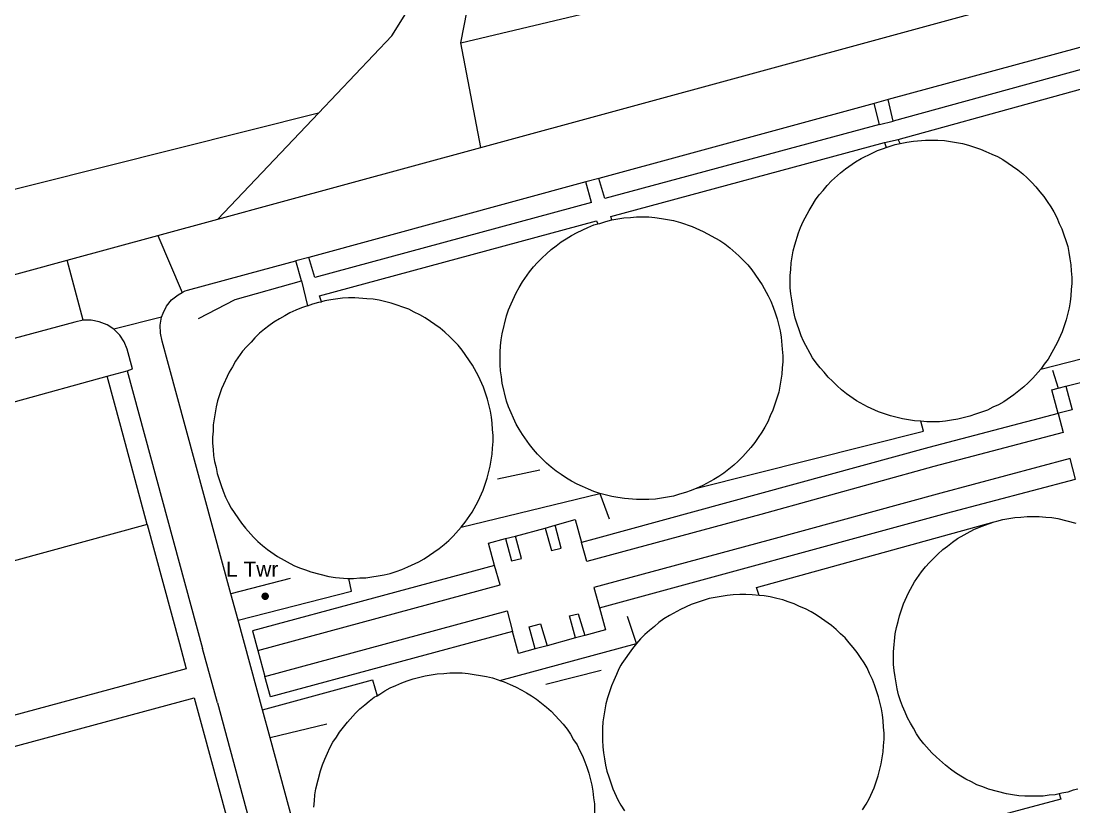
# Model space of a CAD drawing. Header units: millimetres. Extents: x 111502 to 977541, y 8702 to 1044108.
# Drawn here: x 488551.3 to 488656.8, y 240861.9 to 240940.6 of the extents above; entities that cross this region are included whole.
import ezdxf

# ---------------------------------------------------------------- set-up
doc = ezdxf.new("R2010")
doc.units = ezdxf.units.MM
doc.header["$LTSCALE"] = 0.25
doc.linetypes.add('DASHED2', pattern=[9.525, 6.35, -3.175])
doc.layers.add('E HVSS As Laid HV', color=10, linetype='Continuous')
doc.layers.add('X HVSS Site Background', color=8, linetype='Continuous')
doc.styles.add('OS Master Map$1$Standard', font='txt')

# ---------------------------------------------------------------- blocks, each defined once
blk = doc.blocks.new('OS Master Map$1$OSS9')
at = {"color": 8, "true_color": 0x707070, "const_width": 0.375, "flags": 128}
blk.add_lwpolyline([(0.188, 0), (0.181, 0.049), (0.162, 0.094), (0.133, 0.133), (0.094, 0.162), (0.049, 0.181), (0, 0.188), (-0.049, 0.181), (-0.094, 0.162), (-0.133, 0.133), (-0.162, 0.094), (-0.181, 0.049), (-0.188, 0), (-0.181, -0.049), (-0.162, -0.094), (-0.133, -0.133), (-0.094, -0.162), (-0.049, -0.181), (0, -0.188), (0.049, -0.181), (0.094, -0.162), (0.133, -0.133), (0.162, -0.094), (0.181, -0.049), (0.188, 0), (0.181, 0.049)], dxfattribs=at)
blk = doc.blocks.new('OS MAP 060722')
at = {"layer": 'X HVSS Site Background', "flags": 128}
for points in [[(-229.47, 1805.09), (-222.14, 1812.81), (-222.14, 1812.81), (-220.06, 1816.14)], [(-215.23, 1812.12), (-213.62, 1820.32)], [(-215.23, 1812.12), (-124.71, 1833.66)], [(-213.21, 1801.65), (-129.78, 1824.39), (-129.78, 1824.39), (-128.78, 1824.79)], [(-144.98, 1813.89), (-172.43, 1806.44)], [(-213.21, 1801.65), (-215.23, 1812.12)], [(-144.33, 1811.84), (-171.93, 1804.29)], [(-171.43, 1802.44), (-143.83, 1810.04)], [(-172.43, 1806.44), (-173.83, 1806.04)], [(-171.93, 1804.29), (-172.43, 1806.44)], [(-173.83, 1806.04), (-201.38, 1798.54)], [(-173.28, 1803.94), (-173.83, 1806.04)], [(-229.47, 1805.09), (-400.69, 1762.1), (-400.69, 1762.1), (-404.36, 1753.06), (-404.36, 1753.06), (-414.65, 1750.86), (-414.65, 1750.86), (-421.11, 1757.32), (-421.11, 1757.32), (-434.38, 1753.69), (-434.38, 1753.69), (-439.31, 1744)], [(-239.54, 1794.47), (-229.47, 1805.09)], [(-173.28, 1803.94), (-171.93, 1804.29)], [(-173.28, 1803.94), (-200.78, 1796.54)], [(-200.08, 1794.39), (-200.18, 1794.74), (-200.18, 1794.74), (-172.78, 1802.14)], [(-172.78, 1802.14), (-171.43, 1802.44)], [(-172.78, 1802.14), (-172.63, 1801.64)], [(-171.23, 1802.04), (-171.43, 1802.44)], [(-171.23, 1802.04), (-170.53, 1802.19), (-170.53, 1802.19), (-169.88, 1802.29), (-169.88, 1802.29), (-168.68, 1802.39), (-168.68, 1802.39), (-167.43, 1802.39), (-167.43, 1802.39), (-166.78, 1802.34), (-166.78, 1802.34), (-164.98, 1802.04), (-164.98, 1802.04), (-164.38, 1801.89), (-164.38, 1801.89), (-163.18, 1801.49), (-163.18, 1801.49), (-162.63, 1801.24), (-162.63, 1801.24), (-162.03, 1800.99), (-162.03, 1800.99), (-161.48, 1800.74), (-161.48, 1800.74), (-160.93, 1800.44), (-160.93, 1800.44), (-159.43, 1799.39), (-159.43, 1799.39), (-158.93, 1798.99), (-158.93, 1798.99), (-158.48, 1798.59), (-158.48, 1798.59), (-158.03, 1798.14), (-158.03, 1798.14), (-157.63, 1797.69), (-157.63, 1797.69), (-157.23, 1797.19), (-157.23, 1797.19), (-156.83, 1796.74), (-156.83, 1796.74), (-156.48, 1796.24), (-156.48, 1796.24), (-156.13, 1795.69), (-156.13, 1795.69), (-155.83, 1795.19), (-155.83, 1795.19), (-155.53, 1794.64), (-155.53, 1794.64), (-155.28, 1794.04), (-155.28, 1794.04), (-155.03, 1793.49), (-155.03, 1793.49), (-154.83, 1792.89), (-154.83, 1792.89), (-154.63, 1792.34), (-154.63, 1792.34), (-154.43, 1791.74), (-154.43, 1791.74), (-154.33, 1791.14), (-154.33, 1791.14), (-154.23, 1790.49), (-154.23, 1790.49), (-154.13, 1789.89), (-154.13, 1789.89), (-154.08, 1789.29), (-154.08, 1789.29), (-154.03, 1788.64), (-154.03, 1788.64), (-154.03, 1788.04), (-154.03, 1788.04), (-154.08, 1787.44), (-154.08, 1787.44), (-154.13, 1786.79), (-154.13, 1786.79), (-154.18, 1786.19), (-154.18, 1786.19), (-154.28, 1785.59), (-154.28, 1785.59), (-154.58, 1784.39), (-154.58, 1784.39), (-154.98, 1783.19), (-154.98, 1783.19), (-155.48, 1782.09), (-155.48, 1782.09), (-156.38, 1780.44), (-156.38, 1780.44), (-156.78, 1779.94), (-156.78, 1779.94), (-157.13, 1779.44)], [(-239.54, 1794.47), (-233.43, 1796.14), (-233.43, 1796.14), (-213.21, 1801.65)], [(-169.13, 1774.24), (-169.78, 1774.29), (-169.78, 1774.29), (-170.98, 1774.49), (-170.98, 1774.49), (-172.18, 1774.79), (-172.18, 1774.79), (-173.38, 1775.19), (-173.38, 1775.19), (-174.48, 1775.69), (-174.48, 1775.69), (-175.58, 1776.29), (-175.58, 1776.29), (-176.58, 1776.99), (-176.58, 1776.99), (-177.08, 1777.39), (-177.08, 1777.39), (-177.53, 1777.79), (-177.53, 1777.79), (-177.98, 1778.24), (-177.98, 1778.24), (-178.43, 1778.64), (-178.43, 1778.64), (-178.83, 1779.14), (-178.83, 1779.14), (-179.23, 1779.59), (-179.23, 1779.59), (-179.63, 1780.09), (-179.63, 1780.09), (-179.98, 1780.59), (-179.98, 1780.59), (-180.88, 1782.24), (-180.88, 1782.24), (-181.13, 1782.79), (-181.13, 1782.79), (-181.33, 1783.39), (-181.33, 1783.39), (-181.53, 1783.94), (-181.53, 1783.94), (-181.73, 1784.54), (-181.73, 1784.54), (-181.88, 1785.14), (-181.88, 1785.14), (-181.98, 1785.74), (-181.98, 1785.74), (-182.08, 1786.39), (-182.08, 1786.39), (-182.18, 1786.99), (-182.18, 1786.99), (-182.23, 1787.59), (-182.23, 1787.59), (-182.23, 1788.84), (-182.23, 1788.84), (-182.18, 1789.44), (-182.18, 1789.44), (-182.13, 1790.09), (-182.13, 1790.09), (-181.93, 1791.29), (-181.93, 1791.29), (-181.78, 1791.89), (-181.78, 1791.89), (-181.38, 1793.09), (-181.38, 1793.09), (-181.18, 1793.64), (-181.18, 1793.64), (-180.93, 1794.24), (-180.93, 1794.24), (-180.33, 1795.34), (-180.33, 1795.34), (-180.03, 1795.84), (-180.03, 1795.84), (-179.68, 1796.39), (-179.68, 1796.39), (-179.33, 1796.89), (-179.33, 1796.89), (-178.93, 1797.34), (-178.93, 1797.34), (-178.53, 1797.84), (-178.53, 1797.84), (-178.08, 1798.29), (-178.08, 1798.29), (-177.18, 1799.09), (-177.18, 1799.09), (-176.68, 1799.49), (-176.68, 1799.49), (-175.68, 1800.19), (-175.68, 1800.19), (-175.13, 1800.54), (-175.13, 1800.54), (-174.03, 1801.09), (-174.03, 1801.09), (-173.48, 1801.34), (-173.48, 1801.34), (-172.88, 1801.54), (-172.88, 1801.54), (-172.63, 1801.64)], [(-172.63, 1801.64), (-171.73, 1801.94), (-171.73, 1801.94), (-171.23, 1802.04)], [(-202.68, 1798.19), (-230.43, 1790.64)], [(-201.38, 1798.54), (-202.68, 1798.19)], [(-202.13, 1796.14), (-202.68, 1798.19)], [(-200.78, 1796.54), (-201.38, 1798.54)], [(-202.13, 1796.14), (-229.83, 1788.64)], [(-245.55, 1792.83), (-239.54, 1794.47)], [(-229.18, 1786.19), (-229.38, 1786.79), (-229.38, 1786.79), (-201.63, 1794.29), (-201.63, 1794.29), (-201.48, 1793.99)], [(-201.28, 1766.99), (-201.88, 1767.19), (-201.88, 1767.19), (-202.43, 1767.44), (-202.43, 1767.44), (-203.03, 1767.69), (-203.03, 1767.69), (-203.58, 1767.94), (-203.58, 1767.94), (-204.13, 1768.24), (-204.13, 1768.24), (-204.63, 1768.54), (-204.63, 1768.54), (-205.18, 1768.89), (-205.18, 1768.89), (-205.68, 1769.24), (-205.68, 1769.24), (-206.18, 1769.64), (-206.18, 1769.64), (-206.63, 1770.04), (-206.63, 1770.04), (-207.53, 1770.94), (-207.53, 1770.94), (-207.93, 1771.39), (-207.93, 1771.39), (-208.33, 1771.89), (-208.33, 1771.89), (-209.03, 1772.89), (-209.03, 1772.89), (-209.38, 1773.44), (-209.38, 1773.44), (-209.68, 1773.94), (-209.68, 1773.94), (-209.93, 1774.54), (-209.93, 1774.54), (-210.18, 1775.09), (-210.18, 1775.09), (-210.43, 1775.69), (-210.43, 1775.69), (-210.63, 1776.24), (-210.63, 1776.24), (-211.08, 1778.04), (-211.08, 1778.04), (-211.13, 1778.69), (-211.13, 1778.69), (-211.23, 1779.29), (-211.23, 1779.29), (-211.28, 1779.89), (-211.28, 1779.89), (-211.28, 1781.14), (-211.28, 1781.14), (-211.23, 1781.79), (-211.23, 1781.79), (-211.18, 1782.39), (-211.18, 1782.39), (-211.08, 1782.99), (-211.08, 1782.99), (-210.63, 1784.79), (-210.63, 1784.79), (-210.43, 1785.39), (-210.43, 1785.39), (-210.18, 1785.99), (-210.18, 1785.99), (-209.68, 1787.09), (-209.68, 1787.09), (-209.38, 1787.64), (-209.38, 1787.64), (-209.03, 1788.19), (-209.03, 1788.19), (-208.33, 1789.19), (-208.33, 1789.19), (-207.93, 1789.69), (-207.93, 1789.69), (-207.53, 1790.14), (-207.53, 1790.14), (-207.08, 1790.59), (-207.08, 1790.59), (-206.63, 1790.99), (-206.63, 1790.99), (-206.18, 1791.44), (-206.18, 1791.44), (-205.68, 1791.79), (-205.68, 1791.79), (-205.18, 1792.19), (-205.18, 1792.19), (-204.68, 1792.49), (-204.68, 1792.49), (-204.13, 1792.84), (-204.13, 1792.84), (-203.58, 1793.14), (-203.58, 1793.14), (-202.48, 1793.64), (-202.48, 1793.64), (-201.88, 1793.89), (-201.88, 1793.89), (-201.48, 1793.99)], [(-201.48, 1793.99), (-201.28, 1794.04), (-201.28, 1794.04), (-200.68, 1794.24), (-200.68, 1794.24), (-200.08, 1794.39)], [(-200.08, 1794.39), (-198.88, 1794.59), (-198.88, 1794.59), (-198.23, 1794.64), (-198.23, 1794.64), (-197.63, 1794.69), (-197.63, 1794.69), (-196.38, 1794.69), (-196.38, 1794.69), (-195.78, 1794.64), (-195.78, 1794.64), (-195.13, 1794.54), (-195.13, 1794.54), (-193.93, 1794.34), (-193.93, 1794.34), (-193.23, 1794.14), (-193.23, 1794.14), (-192.03, 1793.74), (-192.03, 1793.74), (-190.93, 1793.24), (-190.93, 1793.24), (-189.28, 1792.34), (-189.28, 1792.34), (-188.78, 1791.99), (-188.78, 1791.99), (-188.28, 1791.59), (-188.28, 1791.59), (-187.38, 1790.79), (-187.38, 1790.79), (-186.48, 1789.89), (-186.48, 1789.89), (-186.08, 1789.39), (-186.08, 1789.39), (-185.03, 1787.89), (-185.03, 1787.89), (-184.43, 1786.79), (-184.43, 1786.79), (-184.18, 1786.24), (-184.18, 1786.24), (-183.93, 1785.64), (-183.93, 1785.64), (-183.73, 1785.09), (-183.73, 1785.09), (-183.53, 1784.49), (-183.53, 1784.49), (-183.23, 1783.29), (-183.23, 1783.29), (-183.13, 1782.64), (-183.13, 1782.64), (-183.03, 1781.44), (-183.03, 1781.44), (-182.98, 1780.79), (-182.98, 1780.79), (-182.98, 1780.19), (-182.98, 1780.19), (-183.03, 1779.59), (-183.03, 1779.59), (-183.08, 1778.94), (-183.08, 1778.94), (-183.38, 1777.14), (-183.38, 1777.14), (-183.98, 1775.34), (-183.98, 1775.34), (-184.23, 1774.79), (-184.23, 1774.79), (-184.48, 1774.19), (-184.48, 1774.19), (-184.78, 1773.64), (-184.78, 1773.64), (-185.08, 1773.14), (-185.08, 1773.14), (-185.43, 1772.59), (-185.43, 1772.59), (-185.78, 1772.09), (-185.78, 1772.09), (-186.18, 1771.59), (-186.18, 1771.59), (-186.98, 1770.69), (-186.98, 1770.69), (-187.43, 1770.24), (-187.43, 1770.24), (-187.88, 1769.84), (-187.88, 1769.84), (-188.88, 1769.04), (-188.88, 1769.04), (-189.38, 1768.69), (-189.38, 1768.69), (-189.88, 1768.39), (-189.88, 1768.39), (-190.98, 1767.79), (-190.98, 1767.79), (-191.58, 1767.54)], [(-254.64, 1790.35), (-245.55, 1792.83)], [(-245.55, 1792.83), (-243.14, 1787.12)], [(-230.43, 1790.64), (-231.73, 1790.29)], [(-229.83, 1788.64), (-230.43, 1790.64)], [(-412.13, 1747.55), (-310.58, 1775.09), (-310.58, 1775.09), (-254.64, 1790.35)], [(-253.03, 1784.34), (-254.64, 1790.35)], [(-243.14, 1787.12), (-242.83, 1787.29), (-242.83, 1787.29), (-242.58, 1787.36), (-242.58, 1787.36), (-235.08, 1789.39), (-235.08, 1789.39), (-231.73, 1790.29)], [(-231.18, 1788.29), (-231.73, 1790.29)], [(-241.5, 1784.51), (-237.81, 1786.42), (-237.81, 1786.42), (-231.18, 1788.29)], [(-231.18, 1788.29), (-230.58, 1785.79)], [(-245.18, 1784.64), (-245.03, 1785.04), (-245.03, 1785.04), (-244.68, 1785.74), (-244.68, 1785.74), (-244.18, 1786.39), (-244.18, 1786.39), (-243.53, 1786.89), (-243.53, 1786.89), (-243.14, 1787.12)], [(-215.18, 1763.64), (-214.78, 1764.14), (-214.78, 1764.14), (-214.08, 1765.14), (-214.08, 1765.14), (-213.48, 1766.24), (-213.48, 1766.24), (-212.98, 1767.34), (-212.98, 1767.34), (-212.58, 1768.54), (-212.58, 1768.54), (-212.28, 1769.74), (-212.28, 1769.74), (-212.08, 1770.94), (-212.08, 1770.94), (-212.03, 1771.54), (-212.03, 1771.54), (-211.98, 1772.19), (-211.98, 1772.19), (-211.98, 1772.79), (-211.98, 1772.79), (-212.03, 1773.39), (-212.03, 1773.39), (-212.08, 1774.04), (-212.08, 1774.04), (-212.13, 1774.64), (-212.13, 1774.64), (-212.23, 1775.24), (-212.23, 1775.24), (-212.53, 1776.44), (-212.53, 1776.44), (-212.93, 1777.64), (-212.93, 1777.64), (-213.43, 1778.74), (-213.43, 1778.74), (-214.03, 1779.84), (-214.03, 1779.84), (-215.08, 1781.34), (-215.08, 1781.34), (-215.48, 1781.84), (-215.48, 1781.84), (-216.33, 1782.69), (-216.33, 1782.69), (-216.83, 1783.14), (-216.83, 1783.14), (-217.28, 1783.54), (-217.28, 1783.54), (-218.78, 1784.59), (-218.78, 1784.59), (-219.33, 1784.89), (-219.33, 1784.89), (-219.88, 1785.14), (-219.88, 1785.14), (-220.43, 1785.44), (-220.43, 1785.44), (-221.03, 1785.64), (-221.03, 1785.64), (-221.58, 1785.84), (-221.58, 1785.84), (-222.18, 1786.04), (-222.18, 1786.04), (-223.38, 1786.34), (-223.38, 1786.34), (-223.98, 1786.44), (-223.98, 1786.44), (-224.63, 1786.49), (-224.63, 1786.49), (-225.83, 1786.59), (-225.83, 1786.59), (-226.48, 1786.59), (-226.48, 1786.59), (-227.08, 1786.54), (-227.08, 1786.54), (-228.23, 1786.39), (-228.23, 1786.39), (-228.83, 1786.29), (-228.83, 1786.29), (-229.18, 1786.19)], [(-230.58, 1785.79), (-231.18, 1785.59), (-231.18, 1785.59), (-231.73, 1785.34), (-231.73, 1785.34), (-232.33, 1785.09), (-232.33, 1785.09), (-232.83, 1784.79), (-232.83, 1784.79), (-233.38, 1784.49), (-233.38, 1784.49), (-233.93, 1784.14), (-233.93, 1784.14), (-234.43, 1783.79), (-234.43, 1783.79), (-234.88, 1783.44), (-234.88, 1783.44), (-235.38, 1783.04), (-235.38, 1783.04), (-235.83, 1782.59), (-235.83, 1782.59), (-236.23, 1782.14), (-236.23, 1782.14), (-236.68, 1781.69), (-236.68, 1781.69), (-237.08, 1781.24), (-237.08, 1781.24), (-237.78, 1780.24), (-237.78, 1780.24), (-238.08, 1779.69), (-238.08, 1779.69), (-238.43, 1779.14), (-238.43, 1779.14), (-239.18, 1777.49), (-239.18, 1777.49), (-239.58, 1776.29), (-239.58, 1776.29), (-239.73, 1775.69), (-239.73, 1775.69), (-240.03, 1773.89), (-240.03, 1773.89), (-240.03, 1773.24), (-240.03, 1773.24), (-240.08, 1772.64), (-240.08, 1772.64), (-240.08, 1772.04), (-240.08, 1772.04), (-240.03, 1771.39), (-240.03, 1771.39), (-239.98, 1770.79), (-239.98, 1770.79), (-239.88, 1770.19), (-239.88, 1770.19), (-239.73, 1769.59), (-239.73, 1769.59), (-239.63, 1768.99), (-239.63, 1768.99), (-239.23, 1767.79), (-239.23, 1767.79), (-239.03, 1767.24), (-239.03, 1767.24), (-238.78, 1766.64), (-238.78, 1766.64), (-238.53, 1766.09), (-238.53, 1766.09), (-238.23, 1765.54), (-238.23, 1765.54), (-237.18, 1764.04), (-237.18, 1764.04), (-236.78, 1763.54), (-236.78, 1763.54), (-235.98, 1762.64), (-235.98, 1762.64), (-235.53, 1762.19), (-235.53, 1762.19), (-235.08, 1761.79), (-235.08, 1761.79), (-234.58, 1761.39), (-234.58, 1761.39), (-233.58, 1760.69), (-233.58, 1760.69), (-231.93, 1759.79), (-231.93, 1759.79), (-231.38, 1759.54), (-231.38, 1759.54), (-230.78, 1759.34), (-230.78, 1759.34), (-230.23, 1759.14), (-230.23, 1759.14), (-228.43, 1758.69), (-228.43, 1758.69), (-227.78, 1758.59), (-227.78, 1758.59), (-226.58, 1758.49), (-226.58, 1758.49), (-226.42, 1758.49)], [(-230.58, 1785.79), (-230.03, 1785.99), (-230.03, 1785.99), (-229.43, 1786.14), (-229.43, 1786.14), (-229.18, 1786.19)], [(-253.03, 1784.34), (-253.88, 1784.14), (-253.88, 1784.14), (-272.64, 1779.1)], [(-249.98, 1783.44), (-250.63, 1783.89), (-250.63, 1783.89), (-251.43, 1784.19), (-251.43, 1784.19), (-252.23, 1784.34), (-252.23, 1784.34), (-253.03, 1784.34)], [(-245.18, 1784.64), (-249.98, 1783.44)], [(-244.49, 1779.91), (-245.13, 1782.24), (-245.13, 1782.24), (-245.28, 1783.04), (-245.28, 1783.04), (-245.33, 1783.84), (-245.33, 1783.84), (-245.18, 1784.64)], [(-248.63, 1779.29), (-248.09, 1779.47), (-248.09, 1779.47), (-248.63, 1781.44), (-248.63, 1781.44), (-248.93, 1782.19), (-248.93, 1782.19), (-249.38, 1782.84), (-249.38, 1782.84), (-249.98, 1783.44)], [(-157.13, 1779.44), (-146.03, 1782.29), (-146.03, 1782.29), (-142.6, 1779.34), (-142.6, 1779.34), (-140.27, 1779.86), (-140.27, 1779.86), (-139.45, 1777.35), (-139.45, 1777.35), (-119.15, 1782.65)], [(-250.63, 1778.74), (-248.63, 1779.29)], [(-248.63, 1779.29), (-241.08, 1751.49)], [(-238.24, 1756.94), (-244.49, 1779.91)], [(-157.13, 1779.44), (-157.93, 1778.54), (-157.93, 1778.54), (-158.38, 1778.09), (-158.38, 1778.09), (-158.83, 1777.69), (-158.83, 1777.69), (-159.83, 1776.89), (-159.83, 1776.89), (-160.83, 1776.19), (-160.83, 1776.19), (-161.38, 1775.89), (-161.38, 1775.89), (-161.93, 1775.64), (-161.93, 1775.64), (-162.48, 1775.34), (-162.48, 1775.34), (-163.68, 1774.94), (-163.68, 1774.94), (-164.23, 1774.74), (-164.23, 1774.74), (-165.43, 1774.44), (-165.43, 1774.44), (-166.08, 1774.34), (-166.08, 1774.34), (-166.68, 1774.24), (-166.68, 1774.24), (-167.28, 1774.19), (-167.28, 1774.19), (-168.53, 1774.19), (-168.53, 1774.19), (-169.13, 1774.24)], [(-155.96, 1779.36), (-155.39, 1777.55)], [(-270.83, 1773.19), (-269.03, 1773.68), (-269.03, 1773.68), (-250.63, 1778.74)], [(-246.62, 1763.91), (-249.28, 1773.69), (-249.28, 1773.69), (-250.63, 1778.74)], [(-154.63, 1777.74), (-152.88, 1778.19)], [(-155.4, 1775.02), (-156.03, 1777.39), (-156.03, 1777.39), (-155.39, 1777.55)], [(-154.63, 1777.74), (-153.98, 1775.39), (-153.98, 1775.39), (-155.33, 1775.04), (-155.33, 1775.04), (-155.4, 1775.02)], [(-155.39, 1777.55), (-154.63, 1777.74)], [(-155.4, 1775.02), (-154.88, 1773.09), (-154.88, 1773.09), (-167.83, 1769.69), (-167.83, 1769.69), (-185.18, 1764.89), (-185.18, 1764.89), (-202.58, 1760.19), (-202.58, 1760.19), (-203.13, 1762.09)], [(-155.4, 1775.02), (-168.33, 1771.59), (-168.33, 1771.59), (-201.88, 1762.44), (-201.88, 1762.44), (-203.13, 1762.09)], [(-191.58, 1767.54), (-168.88, 1773.25), (-168.88, 1773.25), (-169.13, 1774.24)], [(-153.64, 1768.44), (-154.18, 1770.49), (-154.18, 1770.49), (-167.13, 1767.04), (-167.13, 1767.04), (-184.48, 1762.29), (-184.48, 1762.29), (-201.88, 1757.59), (-201.88, 1757.59), (-201.33, 1755.54)], [(-211.55, 1768.47), (-207.29, 1769.38)], [(-201.33, 1755.54), (-166.58, 1765.04), (-166.58, 1765.04), (-153.64, 1768.44)], [(-191.58, 1767.54), (-192.13, 1767.29), (-192.13, 1767.29), (-192.73, 1767.09), (-192.73, 1767.09), (-193.33, 1766.94), (-193.33, 1766.94), (-193.93, 1766.74), (-193.93, 1766.74), (-195.73, 1766.44), (-195.73, 1766.44), (-196.38, 1766.39), (-196.38, 1766.39), (-197.63, 1766.39), (-197.63, 1766.39), (-198.83, 1766.49), (-198.83, 1766.49), (-199.48, 1766.59), (-199.48, 1766.59), (-200.08, 1766.69), (-200.08, 1766.69), (-201.28, 1766.99)], [(-215.18, 1763.64), (-201.28, 1766.99)], [(-201.28, 1766.99), (-200.36, 1764.47)], [(-205.78, 1763.84), (-203.78, 1764.39), (-203.78, 1764.39), (-203.13, 1762.09)], [(-161.79, 1764.15), (-161.53, 1764.24), (-161.53, 1764.24), (-160.93, 1764.39), (-160.93, 1764.39), (-159.73, 1764.59), (-159.73, 1764.59), (-159.13, 1764.64), (-159.13, 1764.64), (-158.48, 1764.69), (-158.48, 1764.69), (-157.28, 1764.69), (-157.28, 1764.69), (-156.63, 1764.64), (-156.63, 1764.64), (-156.03, 1764.59), (-156.03, 1764.59), (-155.43, 1764.49), (-155.43, 1764.49), (-153.63, 1764.04)], [(-246.62, 1763.91), (-266.78, 1758.39)], [(-246.62, 1763.91), (-243.38, 1751.99), (-243.38, 1751.99), (-242.73, 1749.44), (-242.73, 1749.44), (-262.88, 1743.99), (-262.88, 1743.99), (-266.78, 1758.39)], [(-226.42, 1758.49), (-225.98, 1758.49), (-225.98, 1758.49), (-225.33, 1758.54), (-225.33, 1758.54), (-224.73, 1758.54), (-224.73, 1758.54), (-224.13, 1758.64), (-224.13, 1758.64), (-223.48, 1758.74), (-223.48, 1758.74), (-222.88, 1758.84), (-222.88, 1758.84), (-222.28, 1758.99), (-222.28, 1758.99), (-221.68, 1759.19), (-221.68, 1759.19), (-221.13, 1759.39), (-221.13, 1759.39), (-220.53, 1759.64), (-220.53, 1759.64), (-219.43, 1760.14), (-219.43, 1760.14), (-218.88, 1760.44), (-218.88, 1760.44), (-217.38, 1761.49), (-217.38, 1761.49), (-216.88, 1761.89), (-216.88, 1761.89), (-216.43, 1762.29), (-216.43, 1762.29), (-215.98, 1762.74), (-215.98, 1762.74), (-215.18, 1763.64)], [(-209.73, 1762.74), (-206.78, 1763.54)], [(-206.78, 1763.54), (-206.13, 1761.29), (-206.13, 1761.29), (-205.18, 1761.54), (-205.18, 1761.54), (-205.78, 1763.84)], [(-206.78, 1763.54), (-205.78, 1763.84)], [(-185.33, 1756.78), (-185.6, 1757.6), (-185.6, 1757.6), (-161.79, 1764.15)], [(-155.28, 1736.93), (-155.68, 1736.84), (-155.68, 1736.84), (-156.28, 1736.79), (-156.28, 1736.79), (-156.88, 1736.69), (-156.88, 1736.69), (-158.73, 1736.69), (-158.73, 1736.69), (-159.33, 1736.74), (-159.33, 1736.74), (-159.98, 1736.84), (-159.98, 1736.84), (-160.58, 1736.94), (-160.58, 1736.94), (-162.38, 1737.39), (-162.38, 1737.39), (-162.93, 1737.64), (-162.93, 1737.64), (-163.53, 1737.84), (-163.53, 1737.84), (-164.08, 1738.14), (-164.08, 1738.14), (-164.63, 1738.39), (-164.63, 1738.39), (-165.13, 1738.69), (-165.13, 1738.69), (-165.68, 1739.04), (-165.68, 1739.04), (-166.18, 1739.39), (-166.18, 1739.39), (-166.68, 1739.79), (-166.68, 1739.79), (-167.58, 1740.59), (-167.58, 1740.59), (-168.03, 1741.04), (-168.03, 1741.04), (-168.83, 1741.94), (-168.83, 1741.94), (-169.23, 1742.44), (-169.23, 1742.44), (-169.58, 1742.94), (-169.58, 1742.94), (-169.88, 1743.49), (-169.88, 1743.49), (-170.18, 1743.99), (-170.18, 1743.99), (-170.48, 1744.54), (-170.48, 1744.54), (-170.73, 1745.09), (-170.73, 1745.09), (-170.98, 1745.69), (-170.98, 1745.69), (-171.18, 1746.24), (-171.18, 1746.24), (-171.38, 1746.84), (-171.38, 1746.84), (-171.53, 1747.44), (-171.53, 1747.44), (-171.73, 1748.64), (-171.73, 1748.64), (-171.83, 1749.29), (-171.83, 1749.29), (-171.88, 1749.89), (-171.88, 1749.89), (-171.88, 1751.14), (-171.88, 1751.14), (-171.73, 1752.94), (-171.73, 1752.94), (-171.58, 1753.59), (-171.58, 1753.59), (-171.43, 1754.19), (-171.43, 1754.19), (-171.28, 1754.74), (-171.28, 1754.74), (-170.88, 1755.94), (-170.88, 1755.94), (-170.38, 1757.04), (-170.38, 1757.04), (-169.78, 1758.14), (-169.78, 1758.14), (-169.08, 1759.14), (-169.08, 1759.14), (-168.68, 1759.64), (-168.68, 1759.64), (-168.28, 1760.09), (-168.28, 1760.09), (-167.43, 1760.94), (-167.43, 1760.94), (-166.93, 1761.39), (-166.93, 1761.39), (-166.48, 1761.74), (-166.48, 1761.74), (-165.98, 1762.14), (-165.98, 1762.14), (-165.48, 1762.49), (-165.48, 1762.49), (-163.83, 1763.39), (-163.83, 1763.39), (-163.28, 1763.64), (-163.28, 1763.64), (-162.73, 1763.84), (-162.73, 1763.84), (-161.79, 1764.15)], [(-211.83, 1759.79), (-212.43, 1762.04), (-212.43, 1762.04), (-210.73, 1762.49)], [(-210.73, 1762.49), (-209.73, 1762.74)], [(-210.73, 1762.49), (-210.13, 1760.24), (-210.13, 1760.24), (-209.13, 1760.49), (-209.13, 1760.49), (-209.73, 1762.74)], [(-211.83, 1759.79), (-236.08, 1753.24), (-236.08, 1753.24), (-235.55, 1751.29)], [(-235.55, 1751.29), (-211.28, 1757.84), (-211.28, 1757.84), (-211.83, 1759.79)], [(-232.31, 1758.5), (-238.24, 1756.94)], [(-237.52, 1754.3), (-226.15, 1757.21), (-226.15, 1757.21), (-226.42, 1758.49)], [(-237.52, 1754.3), (-238.24, 1756.94)], [(-185.33, 1756.78), (-186.03, 1756.84), (-186.03, 1756.84), (-186.68, 1756.89), (-186.68, 1756.89), (-187.28, 1756.89), (-187.28, 1756.89), (-187.93, 1756.84), (-187.93, 1756.84), (-188.53, 1756.79), (-188.53, 1756.79), (-190.33, 1756.49), (-190.33, 1756.49), (-192.13, 1755.89), (-192.13, 1755.89), (-193.23, 1755.39), (-193.23, 1755.39), (-194.33, 1754.79), (-194.33, 1754.79), (-194.88, 1754.44), (-194.88, 1754.44), (-195.38, 1754.09), (-195.38, 1754.09), (-195.83, 1753.69), (-195.83, 1753.69), (-196.33, 1753.29), (-196.33, 1753.29), (-196.78, 1752.89), (-196.78, 1752.89), (-197.23, 1752.44), (-197.23, 1752.44), (-197.63, 1751.99)], [(-174.98, 1735.34), (-174.63, 1735.89), (-174.63, 1735.89), (-174.33, 1736.44), (-174.33, 1736.44), (-173.83, 1737.54), (-173.83, 1737.54), (-173.43, 1738.74), (-173.43, 1738.74), (-173.13, 1739.94), (-173.13, 1739.94), (-172.93, 1741.14), (-172.93, 1741.14), (-172.88, 1741.74), (-172.88, 1741.74), (-172.83, 1742.39), (-172.83, 1742.39), (-172.83, 1742.99), (-172.83, 1742.99), (-172.88, 1743.59), (-172.88, 1743.59), (-172.93, 1744.24), (-172.93, 1744.24), (-172.98, 1744.84), (-172.98, 1744.84), (-173.08, 1745.44), (-173.08, 1745.44), (-173.38, 1746.64), (-173.38, 1746.64), (-173.78, 1747.84), (-173.78, 1747.84), (-173.98, 1748.39), (-173.98, 1748.39), (-174.28, 1748.99), (-174.28, 1748.99), (-174.53, 1749.54), (-174.53, 1749.54), (-174.83, 1750.04), (-174.83, 1750.04), (-175.18, 1750.59), (-175.18, 1750.59), (-175.53, 1751.09), (-175.53, 1751.09), (-175.93, 1751.59), (-175.93, 1751.59), (-176.33, 1752.04), (-176.33, 1752.04), (-176.73, 1752.54), (-176.73, 1752.54), (-177.18, 1752.94), (-177.18, 1752.94), (-177.63, 1753.39), (-177.63, 1753.39), (-178.08, 1753.79), (-178.08, 1753.79), (-179.08, 1754.49), (-179.08, 1754.49), (-179.63, 1754.84), (-179.63, 1754.84), (-180.13, 1755.14), (-180.13, 1755.14), (-180.68, 1755.44), (-180.68, 1755.44), (-181.28, 1755.69), (-181.28, 1755.69), (-181.83, 1755.94), (-181.83, 1755.94), (-182.43, 1756.14), (-182.43, 1756.14), (-182.98, 1756.34), (-182.98, 1756.34), (-183.58, 1756.49), (-183.58, 1756.49), (-184.23, 1756.64), (-184.23, 1756.64), (-184.83, 1756.74), (-184.83, 1756.74), (-185.33, 1756.78)], [(-234.84, 1748.69), (-210.58, 1755.24), (-210.58, 1755.24), (-210.03, 1753.19)], [(-203.73, 1752.54), (-204.33, 1754.74), (-204.33, 1754.74), (-203.48, 1754.94), (-203.48, 1754.94), (-202.78, 1752.79)], [(-201.33, 1755.54), (-200.73, 1753.34), (-200.73, 1753.34), (-202.78, 1752.79)], [(-235.09, 1745.34), (-237.52, 1754.3)], [(-207.78, 1751.44), (-208.38, 1753.64), (-208.38, 1753.64), (-207.23, 1753.94), (-207.23, 1753.94), (-206.58, 1751.74)], [(-197.63, 1751.99), (-198.52, 1754.67)], [(-210.03, 1753.19), (-234.28, 1746.64), (-234.28, 1746.64), (-234.84, 1748.69)], [(-207.78, 1751.44), (-209.43, 1750.99), (-209.43, 1750.99), (-210.03, 1753.19)], [(-202.78, 1752.79), (-203.73, 1752.54)], [(-211.31, 1748.29), (-197.63, 1751.99)], [(-206.58, 1751.74), (-207.78, 1751.44)], [(-203.73, 1752.54), (-206.58, 1751.74)], [(-197.63, 1751.99), (-198.03, 1751.49), (-198.03, 1751.49), (-199.08, 1749.99), (-199.08, 1749.99), (-199.18, 1749.8), (-199.18, 1749.8), (-199.38, 1749.44), (-199.38, 1749.44), (-199.63, 1748.89), (-199.63, 1748.89), (-199.88, 1748.29), (-199.88, 1748.29), (-200.13, 1747.74), (-200.13, 1747.74), (-200.53, 1746.54), (-200.53, 1746.54), (-200.68, 1745.94), (-200.68, 1745.94), (-200.98, 1744.14), (-200.98, 1744.14), (-201.03, 1743.49), (-201.03, 1743.49), (-201.03, 1742.29), (-201.03, 1742.29), (-200.98, 1741.64), (-200.98, 1741.64), (-200.93, 1741.04), (-200.93, 1741.04), (-200.83, 1740.44), (-200.83, 1740.44), (-200.73, 1739.79), (-200.73, 1739.79), (-200.58, 1739.19), (-200.58, 1739.19), (-200.38, 1738.64), (-200.38, 1738.64), (-199.98, 1737.44), (-199.98, 1737.44), (-199.48, 1736.34), (-199.48, 1736.34), (-199.18, 1735.79), (-199.18, 1735.79), (-198.83, 1735.24)], [(-239.58, 1746.04), (-241.08, 1751.49)], [(-235.55, 1751.29), (-234.84, 1748.69)], [(-223.61, 1746.74), (-223.33, 1746.89), (-223.33, 1746.89), (-222.83, 1747.24), (-222.83, 1747.24), (-222.28, 1747.54), (-222.28, 1747.54), (-221.73, 1747.79), (-221.73, 1747.79), (-221.13, 1748.04), (-221.13, 1748.04), (-220.58, 1748.24), (-220.58, 1748.24), (-219.98, 1748.44), (-219.98, 1748.44), (-218.78, 1748.74), (-218.78, 1748.74), (-217.58, 1748.94), (-217.58, 1748.94), (-216.93, 1748.99), (-216.93, 1748.99), (-216.33, 1749.04), (-216.33, 1749.04), (-215.08, 1749.04), (-215.08, 1749.04), (-214.48, 1748.99), (-214.48, 1748.99), (-213.88, 1748.89), (-213.88, 1748.89), (-213.23, 1748.79), (-213.23, 1748.79), (-212.63, 1748.69), (-212.63, 1748.69), (-212.03, 1748.54), (-212.03, 1748.54), (-211.48, 1748.34), (-211.48, 1748.34), (-211.31, 1748.29)], [(-206.71, 1747.91), (-201.17, 1749.3)], [(-235.09, 1745.34), (-224.05, 1748.35), (-224.05, 1748.35), (-223.61, 1746.74)], [(-211.31, 1748.29), (-210.88, 1748.14), (-210.88, 1748.14), (-210.28, 1747.89), (-210.28, 1747.89), (-209.73, 1747.64), (-209.73, 1747.64), (-209.11, 1747.31), (-209.11, 1747.31), (-208.63, 1747.04), (-208.63, 1747.04), (-208.13, 1746.74), (-208.13, 1746.74), (-207.63, 1746.39), (-207.63, 1746.39), (-206.63, 1745.59), (-206.63, 1745.59), (-206.18, 1745.19), (-206.18, 1745.19), (-205.38, 1744.34), (-205.38, 1744.34), (-204.98, 1743.89), (-204.98, 1743.89), (-204.58, 1743.39), (-204.58, 1743.39), (-204.23, 1742.89), (-204.23, 1742.89), (-203.93, 1742.34), (-203.93, 1742.34), (-203.58, 1741.84), (-203.58, 1741.84), (-203.33, 1741.29), (-203.33, 1741.29), (-203.03, 1740.74), (-203.03, 1740.74), (-202.78, 1740.14), (-202.78, 1740.14), (-202.58, 1739.59), (-202.58, 1739.59), (-202.38, 1738.99), (-202.38, 1738.99), (-202.08, 1737.79), (-202.08, 1737.79), (-201.98, 1737.19), (-201.98, 1737.19), (-201.93, 1736.54), (-201.93, 1736.54), (-201.83, 1735.94), (-201.83, 1735.94), (-201.83, 1734.09)], [(-258.13, 1726.54), (-262.08, 1741.09), (-262.08, 1741.09), (-241.93, 1746.54), (-241.93, 1746.54), (-241.03, 1743.24), (-241.03, 1743.24), (-237.99, 1732.05)], [(-229.93, 1735.59), (-229.88, 1736.24), (-229.88, 1736.24), (-229.83, 1736.84), (-229.83, 1736.84), (-229.73, 1737.44), (-229.73, 1737.44), (-229.28, 1739.24), (-229.28, 1739.24), (-229.08, 1739.84), (-229.08, 1739.84), (-228.83, 1740.39), (-228.83, 1740.39), (-228.58, 1740.99), (-228.58, 1740.99), (-228.33, 1741.54), (-228.33, 1741.54), (-228.03, 1742.09), (-228.03, 1742.09), (-227.68, 1742.59), (-227.68, 1742.59), (-227.38, 1743.09), (-227.38, 1743.09), (-226.58, 1744.09), (-226.58, 1744.09), (-225.78, 1744.99), (-225.78, 1744.99), (-225.33, 1745.44), (-225.33, 1745.44), (-224.83, 1745.84), (-224.83, 1745.84), (-224.38, 1746.19), (-224.38, 1746.19), (-223.88, 1746.59), (-223.88, 1746.59), (-223.61, 1746.74)], [(-239.58, 1746.04), (-231.98, 1717.79)], [(-234.32, 1742.52), (-235.09, 1745.34)], [(-228.64, 1743.9), (-234.32, 1742.52)], [(-227.96, 1719.13), (-234.32, 1742.52)], [(-155.28, 1736.93), (-155.13, 1736.39), (-155.13, 1736.39), (-182.23, 1729.14), (-182.23, 1729.14), (-182.33, 1729.49)], [(-153.43, 1737.4), (-153.88, 1737.29), (-153.88, 1737.29), (-154.43, 1737.09), (-154.43, 1737.09), (-155.03, 1736.99), (-155.03, 1736.99), (-155.28, 1736.93)]]:
    blk.add_lwpolyline(points, dxfattribs=at)
at = {"layer": 'X HVSS Site Background'}
blk.add_blockref('OS Master Map$1$OSS9', (-234.81, 1756.71), dxfattribs=at)
at = {"layer": 'X HVSS Site Background', "insert": (-238.73, 1758.68), "char_height": 1.5, "attachment_point": 7, "style": 'OS Master Map$1$Standard'}
blk.add_mtext('{\\farial|b0|i0|c0|p34;L Twr}', dxfattribs=at)

msp = doc.modelspace()

# ---------------------------------------------------------------- linework, layer by layer
at = {"lineweight": 0}
msp.add_circle((488727.82, 239008.33), 11388.42, dxfattribs=at)

# ---------------------------------------------------------------- block references
at = {"layer": 'E HVSS As Laid HV', "linetype": 'DASHED2', "lineweight": 0}
msp.add_blockref('OS MAP 060722', (488810.58, 239126.31), dxfattribs=at)
at = {"layer": 'X HVSS Site Background', "lineweight": 0}
msp.add_blockref('OS Master Map$1$OSS9', (488575.77, 240883.02), dxfattribs=at)

doc.saveas('drawing.dxf')
